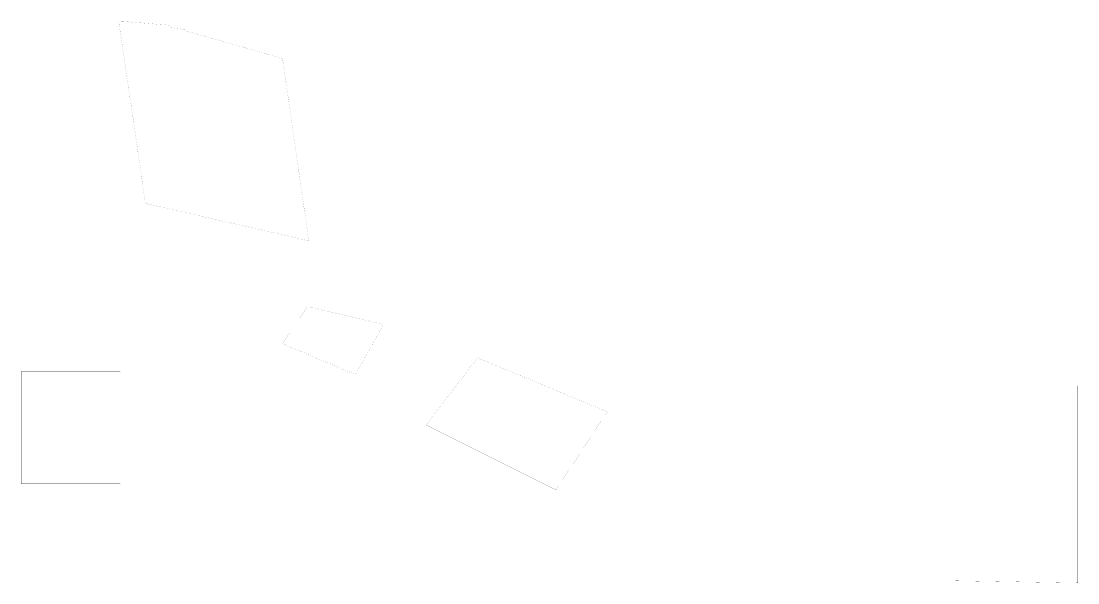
# Model space of a CAD drawing. Header units: metres. Extents: x 1422408 to 2267924, y 2512 to 80428.
# Drawn here: x 2266923.42 to 2266940.03, y 3734.79 to 3743.62 of the extents above.
import ezdxf

# ---------------------------------------------------------------- set-up
doc = ezdxf.new("R2010")
doc.units = ezdxf.units.M
doc.header["$LTSCALE"] = 3.5
doc.header["$MEASUREMENT"] = 0
doc.layers.add('BOUNDARY', color=7, linetype='CONTINUOUS')

msp = doc.modelspace()

# ---------------------------------------------------------------- linework, layer by layer
at = {"layer": 'BOUNDARY', "const_width": 0.000937}
for points in [[(2266927.19449, 3740.34221), (2266927.94549, 3740.16712), (2266927.74704, 3741.54257), (2266927.63117, 3742.35213), (2266927.532, 3743.03357), (2266926.67927, 3743.27908), (2266925.9894, 3743.47224), (2266925.9923, 3743.49119), (2266925.75244, 3743.51926), (2266925.75496, 3743.55633), (2266925.02048, 3743.6157), (2266925.02041, 3743.61963), (2266924.95662, 3743.61847), (2266925.06047, 3742.92499), (2266925.17465, 3742.1519), (2266925.37618, 3740.75719), (2266925.84765, 3740.64858), (2266926.51723, 3740.49441), (2266927.19449, 3740.34221)], [(2266937.69711, 3736.46484), (2266937.69711, 3737.89104), (2266940.03263, 3737.89104), (2266940.03263, 3734.7941), (2266938.05506, 3734.82683)]]:
    msp.add_lwpolyline(points, dxfattribs=at)
for points in [[(2266927.92129, 3739.13595), (2266927.53306, 3738.55152), (2266928.67797, 3738.06751), (2266929.12144, 3738.85354)], [(2266930.59686, 3738.32984), (2266929.78797, 3737.27492), (2266931.82936, 3736.25504), (2266932.63916, 3737.48195)], [(2266923.42429, 3736.34982), (2266924.9845, 3736.34982), (2266924.9845, 3738.1146), (2266923.42429, 3738.1146)]]:
    msp.add_lwpolyline(points, close=True, dxfattribs=at)

doc.saveas('drawing.dxf')
